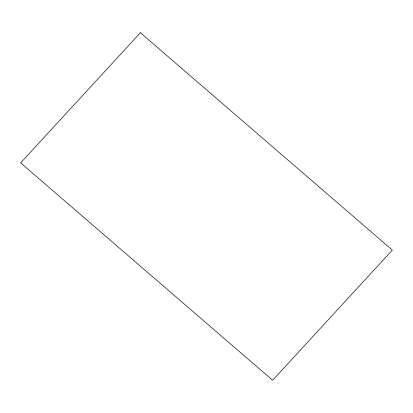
<?xml version="1.0" encoding="UTF-8"?>
<svg xmlns="http://www.w3.org/2000/svg" width="413" height="413" viewBox="0 0 413 413"><rect width="100%" height="100%" fill="white"/><g stroke="black" fill="none" stroke-linecap="round" stroke-linejoin="round"><path stroke-width="0.62" d="M140.368 32.735L20.65 162.892L272.632 380.265L392.35 250.108L140.368 32.735"/></g></svg>
